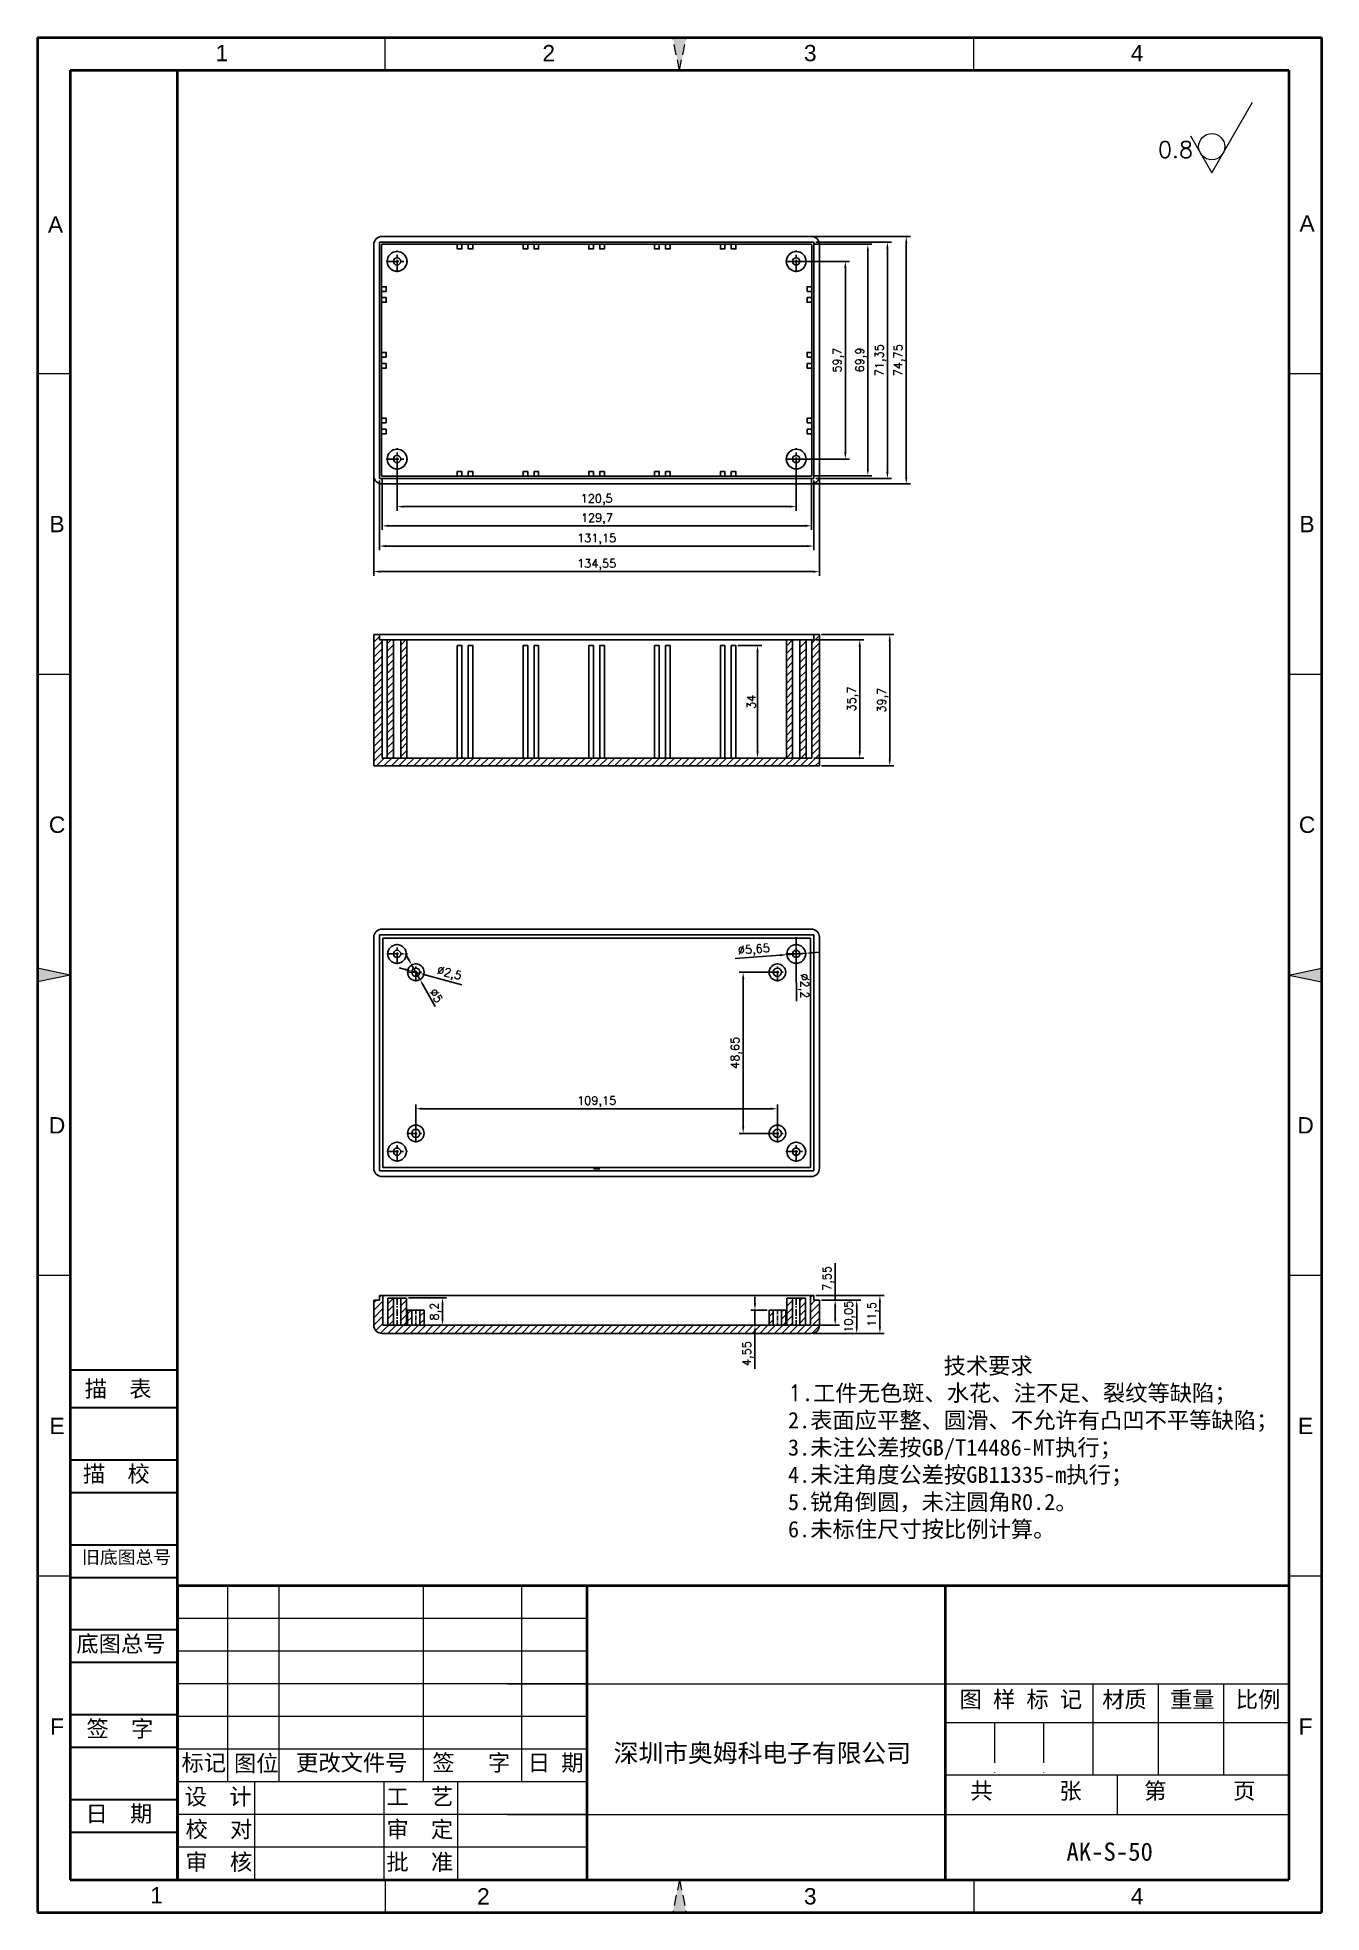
# Model space of a CAD drawing. Header units: millimetres. Extents: x 11496 to 11883, y -471 to 95.
import ezdxf
from ezdxf.enums import TextEntityAlignment as Align

# ---------------------------------------------------------------- set-up
doc = ezdxf.new("R2010")
doc.units = ezdxf.units.MM
for name, pattern in [('ACAD_ISO10W100', [18, 12, -3, 0, -3]), ('CENTER', [50.8, 31.75, -6.35, 6.35, -6.35]), ('HIDDEN2', [4.7625, 3.175, -1.5875])]:
    doc.linetypes.add(name, pattern=pattern)
for name, color, linetype, lineweight in [('dim', 82, 'Continuous', 9), ('图层1', 7, 'ACAD_ISO10W100', 15), ('图层2', 7, 'Continuous', 30), ('图层3', 7, 'Continuous', 15), ('图层4', 7, 'Continuous', 40), ('图层5', 7, 'HIDDEN2', 15), ('细实线', 3, 'Continuous', 18)]:
    doc.layers.add(name, color=color, linetype=linetype, lineweight=lineweight)
doc.layers.add('尺寸线', color=7, linetype='Continuous')
doc.styles.get("Standard").update_dxf_attribs({"font": 'txt', "bigfont": 'gbcbig.shx'})
doc.styles.add('样式 3', font='arial.ttf', dxfattribs={"height": 3.8})
doc.dimstyles.new('ISO-25', dxfattribs={"dimtxt": 2.5, "dimasz": 2.5, "dimexe": 1.25, "dimexo": 0.625, "dimtad": 1, "dimtxsty": 'Standard', "dimcen": 2.5, "dimadec": 0, "dimazin": 0, "dimtfac": 1, "dimtmove": 0, "dimatfit": 3, "dimfxl": 1, "dimarcsym": 0})

# ---------------------------------------------------------------- blocks, each defined once
blk = doc.blocks.new('*D582')
at = {"layer": 'Defpoints', "color": 0}
for p in [(11724.73, 27.36), (11724.73, -32.34), (11739.57, -32.34)]:
    blk.add_point(p, dxfattribs=at)
at = {"layer": 'dim', "color": 0, "lineweight": -2}
for p, q in [((11725.35, 27.36), (11740.82, 27.36)), ((11739.57, 25.36), (11739.57, -30.34)), ((11725.35, -32.34), (11740.82, -32.34))]:
    blk.add_line(p, q, dxfattribs=at)
at = {"layer": 'dim', "color": 0}
for points in [[(11739.23, 25.36), (11739.9, 25.36), (11739.57, 27.36)], [(11739.23, -30.34), (11739.9, -30.34), (11739.57, -32.34)]]:
    blk.add_solid(points, dxfattribs=at)
at = {"layer": 'dim', "color": 0, "insert": (11737.48, -2.49), "char_height": 2.5, "attachment_point": 5, "rotation": 90}
blk.add_mtext('59,7', dxfattribs=at)
blk = doc.blocks.new('*D583')
at = {"layer": 'Defpoints', "color": 0}
for p in [(11729.25, 32.53), (11746.36, 32.53), (11729.25, -37.37)]:
    blk.add_point(p, dxfattribs=at)
at = {"layer": 'dim', "color": 0, "lineweight": -2}
for p, q in [((11729.88, 32.53), (11747.61, 32.53)), ((11746.36, -35.37), (11746.36, 30.53)), ((11729.88, -37.37), (11747.61, -37.37))]:
    blk.add_line(p, q, dxfattribs=at)
at = {"layer": 'dim', "color": 0}
for points in [[(11746.03, 30.53), (11746.69, 30.53), (11746.36, 32.53)], [(11746.03, -35.37), (11746.69, -35.37), (11746.36, -37.37)]]:
    blk.add_solid(points, dxfattribs=at)
at = {"layer": 'dim', "color": 0, "insert": (11744.28, -2.42), "char_height": 2.5, "attachment_point": 5, "rotation": 90}
blk.add_mtext('69,9', dxfattribs=at)
blk = doc.blocks.new('*D584')
at = {"layer": 'Defpoints', "color": 0}
for p in [(11730.05, 33.18), (11730.05, -38.17), (11752.27, -38.17)]:
    blk.add_point(p, dxfattribs=at)
at = {"layer": 'dim', "color": 0, "lineweight": -2}
for p, q in [((11730.68, 33.18), (11753.52, 33.18)), ((11752.27, 31.18), (11752.27, -36.17)), ((11730.68, -38.17), (11753.52, -38.17))]:
    blk.add_line(p, q, dxfattribs=at)
at = {"layer": 'dim', "color": 0}
for points in [[(11751.93, 31.18), (11752.6, 31.18), (11752.27, 33.18)], [(11751.93, -36.17), (11752.6, -36.17), (11752.27, -38.17)]]:
    blk.add_solid(points, dxfattribs=at)
at = {"layer": 'dim', "color": 0, "insert": (11750.18, -2.49), "char_height": 2.5, "attachment_point": 5, "rotation": 90}
blk.add_mtext('71,35', dxfattribs=at)
blk = doc.blocks.new('*D585')
at = {"layer": 'Defpoints', "color": 0}
for p in [(11729.25, 34.88), (11757.97, 34.88), (11729.25, -39.87)]:
    blk.add_point(p, dxfattribs=at)
at = {"layer": 'dim', "color": 0, "lineweight": -2}
for p, q in [((11729.88, 34.88), (11759.22, 34.88)), ((11757.97, -37.87), (11757.97, 32.88)), ((11729.88, -39.87), (11759.22, -39.87))]:
    blk.add_line(p, q, dxfattribs=at)
at = {"layer": 'dim', "color": 0}
for points in [[(11757.63, 32.88), (11758.3, 32.88), (11757.97, 34.88)], [(11757.63, -37.87), (11758.3, -37.87), (11757.97, -39.87)]]:
    blk.add_solid(points, dxfattribs=at)
at = {"layer": 'dim', "color": 0, "insert": (11755.88, -2.49), "char_height": 2.5, "attachment_point": 5, "rotation": 90}
blk.add_mtext('74,75', dxfattribs=at)
blk = doc.blocks.new('*D586')
at = {"layer": 'Defpoints', "color": 0}
for p in [(11604.23, -32.34), (11724.73, -32.34), (11604.23, -46.7)]:
    blk.add_point(p, dxfattribs=at)
at = {"layer": 'dim', "color": 0, "lineweight": -2}
for p, q in [((11604.23, -32.97), (11604.23, -47.95)), ((11724.73, -32.97), (11724.73, -47.95)), ((11722.73, -46.7), (11606.23, -46.7))]:
    blk.add_line(p, q, dxfattribs=at)
at = {"layer": 'dim', "color": 0}
for points in [[(11606.23, -46.36), (11606.23, -47.03), (11604.23, -46.7)], [(11722.73, -46.36), (11722.73, -47.03), (11724.73, -46.7)]]:
    blk.add_solid(points, dxfattribs=at)
at = {"layer": 'dim', "color": 0, "insert": (11664.48, -44.61), "char_height": 2.5, "attachment_point": 5}
blk.add_mtext('120,5', dxfattribs=at)
blk = doc.blocks.new('*D587')
at = {"layer": 'Defpoints', "color": 0}
for p in [(11599.7, -37.37), (11729.4, -37.37), (11729.4, -52.5)]:
    blk.add_point(p, dxfattribs=at)
at = {"layer": 'dim', "color": 0, "lineweight": -2}
for p, q in [((11599.7, -37.99), (11599.7, -53.75)), ((11729.4, -37.99), (11729.4, -53.75)), ((11601.7, -52.5), (11727.4, -52.5))]:
    blk.add_line(p, q, dxfattribs=at)
at = {"layer": 'dim', "color": 0}
for points in [[(11601.7, -52.16), (11601.7, -52.83), (11599.7, -52.5)], [(11727.4, -52.16), (11727.4, -52.83), (11729.4, -52.5)]]:
    blk.add_solid(points, dxfattribs=at)
at = {"layer": 'dim', "color": 0, "insert": (11664.55, -50.41), "char_height": 2.5, "attachment_point": 5}
blk.add_mtext('129,7', dxfattribs=at)
blk = doc.blocks.new('*D588')
at = {"layer": 'Defpoints', "color": 0}
for p in [(11598.9, -38.17), (11730.05, -38.17), (11598.9, -58.62)]:
    blk.add_point(p, dxfattribs=at)
at = {"layer": 'dim', "color": 0, "lineweight": -2}
for p, q in [((11598.9, -38.79), (11598.9, -59.87)), ((11730.05, -38.79), (11730.05, -59.87)), ((11728.05, -58.62), (11600.9, -58.62))]:
    blk.add_line(p, q, dxfattribs=at)
at = {"layer": 'dim', "color": 0}
for points in [[(11600.9, -58.29), (11600.9, -58.96), (11598.9, -58.62)], [(11728.05, -58.29), (11728.05, -58.96), (11730.05, -58.62)]]:
    blk.add_solid(points, dxfattribs=at)
at = {"layer": 'dim', "color": 0, "insert": (11664.48, -56.54), "char_height": 2.5, "attachment_point": 5}
blk.add_mtext('131,15', dxfattribs=at)
blk = doc.blocks.new('*D589')
at = {"layer": 'Defpoints', "color": 0}
for p in [(11597.2, -37.37), (11731.75, -37.37), (11731.75, -66.33)]:
    blk.add_point(p, dxfattribs=at)
at = {"layer": 'dim', "color": 0, "lineweight": -2}
for p, q in [((11597.2, -37.99), (11597.2, -67.58)), ((11731.75, -37.99), (11731.75, -67.58)), ((11599.2, -66.33), (11729.75, -66.33))]:
    blk.add_line(p, q, dxfattribs=at)
at = {"layer": 'dim', "color": 0}
for points in [[(11599.2, -66), (11599.2, -66.67), (11597.2, -66.33)], [(11729.75, -66), (11729.75, -66.67), (11731.75, -66.33)]]:
    blk.add_solid(points, dxfattribs=at)
at = {"layer": 'dim', "color": 0, "insert": (11664.48, -64.25), "char_height": 2.5, "attachment_point": 5}
blk.add_mtext('134,55', dxfattribs=at)
blk = doc.blocks.new('*D590')
at = {"layer": 'Defpoints', "color": 0}
for p in [(11731.75, -85.3), (11752.97, -85.3), (11731.75, -125)]:
    blk.add_point(p, dxfattribs=at)
at = {"layer": 'dim', "color": 0, "lineweight": -2}
for p, q in [((11732.38, -85.3), (11754.22, -85.3)), ((11752.97, -123), (11752.97, -87.3)), ((11732.38, -125), (11754.22, -125))]:
    blk.add_line(p, q, dxfattribs=at)
at = {"layer": 'dim', "color": 0}
for points in [[(11752.63, -87.3), (11753.3, -87.3), (11752.97, -85.3)], [(11752.63, -123), (11753.3, -123), (11752.97, -125)]]:
    blk.add_solid(points, dxfattribs=at)
at = {"layer": 'dim', "color": 0, "insert": (11750.88, -105.15), "char_height": 2.5, "attachment_point": 5, "rotation": 90}
blk.add_mtext('39,7', dxfattribs=at)
blk = doc.blocks.new('*D591')
at = {"layer": 'Defpoints', "color": 0}
for p in [(11730.05, -86.95), (11743.92, -86.95), (11729.4, -122.65)]:
    blk.add_point(p, dxfattribs=at)
at = {"layer": 'dim', "color": 0, "lineweight": -2}
for p, q in [((11730.68, -86.95), (11745.17, -86.95)), ((11743.92, -120.65), (11743.92, -88.95)), ((11730.03, -122.65), (11745.17, -122.65))]:
    blk.add_line(p, q, dxfattribs=at)
at = {"layer": 'dim', "color": 0}
for points in [[(11743.58, -88.95), (11744.25, -88.95), (11743.92, -86.95)], [(11743.58, -120.65), (11744.25, -120.65), (11743.92, -122.65)]]:
    blk.add_solid(points, dxfattribs=at)
at = {"layer": 'dim', "color": 0, "insert": (11741.83, -104.8), "char_height": 2.5, "attachment_point": 5, "rotation": 90}
blk.add_mtext('35,7', dxfattribs=at)
blk = doc.blocks.new('*D592')
at = {"layer": 'Defpoints', "color": 0}
for p in [(11706.53, -88.65), (11706.53, -122.65), (11713.06, -122.65)]:
    blk.add_point(p, dxfattribs=at)
at = {"layer": 'dim', "color": 0, "lineweight": -2}
for p, q in [((11707.15, -88.65), (11714.31, -88.65)), ((11713.06, -90.65), (11713.06, -120.65)), ((11707.15, -122.65), (11714.31, -122.65))]:
    blk.add_line(p, q, dxfattribs=at)
at = {"layer": 'dim', "color": 0}
for points in [[(11712.73, -90.65), (11713.39, -90.65), (11713.06, -88.65)], [(11712.73, -120.65), (11713.39, -120.65), (11713.06, -122.65)]]:
    blk.add_solid(points, dxfattribs=at)
at = {"layer": 'dim', "color": 0, "insert": (11711.19, -105.65), "char_height": 2.5, "attachment_point": 5, "rotation": 90}
blk.add_mtext('34', dxfattribs=at)
blk = doc.blocks.new('*D593')
at = {"layer": 'Defpoints', "color": 0}
for p in [(11609.9, -228.54), (11609.9, -235.97), (11719.05, -235.97)]:
    blk.add_point(p, dxfattribs=at)
at = {"layer": 'dim', "color": 0, "lineweight": -2}
for p, q in [((11609.9, -235.35), (11609.9, -227.29)), ((11717.05, -228.54), (11611.9, -228.54)), ((11719.05, -235.35), (11719.05, -227.29))]:
    blk.add_line(p, q, dxfattribs=at)
at = {"layer": 'dim', "color": 0}
for points in [[(11611.9, -228.2), (11611.9, -228.87), (11609.9, -228.54)], [(11717.05, -228.2), (11717.05, -228.87), (11719.05, -228.54)]]:
    blk.add_solid(points, dxfattribs=at)
at = {"layer": 'dim', "color": 0, "insert": (11664.48, -226.45), "char_height": 2.5, "attachment_point": 5}
blk.add_mtext('109,15', dxfattribs=at)
blk = doc.blocks.new('*D594')
at = {"layer": 'Defpoints', "color": 0}
for p in [(11708.72, -187.32), (11719.05, -187.32), (11719.05, -235.97)]:
    blk.add_point(p, dxfattribs=at)
at = {"layer": 'dim', "color": 0, "lineweight": -2}
for p, q in [((11718.43, -187.32), (11707.47, -187.32)), ((11708.72, -233.97), (11708.72, -189.32)), ((11718.43, -235.97), (11707.47, -235.97))]:
    blk.add_line(p, q, dxfattribs=at)
at = {"layer": 'dim', "color": 0}
for points in [[(11708.39, -189.32), (11709.06, -189.32), (11708.72, -187.32)], [(11708.39, -233.97), (11709.06, -233.97), (11708.72, -235.97)]]:
    blk.add_solid(points, dxfattribs=at)
at = {"layer": 'dim', "color": 0, "insert": (11706.64, -211.65), "char_height": 2.5, "attachment_point": 5, "rotation": 90}
blk.add_mtext('48,65', dxfattribs=at)
blk = doc.blocks.new('*D595')
at = {"layer": 'Defpoints', "color": 0}
for p in [(11608.68, -185.14), (11611.13, -189.5)]:
    blk.add_point(p, dxfattribs=at)
at = {"layer": 'dim', "color": 0, "lineweight": -2}
for p, q in [((11607.7, -183.4), (11606.71, -181.66)), ((11608.68, -185.14), (11611.13, -189.5)), ((11615.75, -197.7), (11612.11, -191.24))]:
    blk.add_line(p, q, dxfattribs=at)
at = {"layer": 'dim', "color": 0}
for points in [[(11607.99, -183.24), (11607.41, -183.56), (11608.68, -185.14)], [(11612.4, -191.08), (11611.82, -191.41), (11611.13, -189.5)]]:
    blk.add_solid(points, dxfattribs=at)
at = {"layer": 'dim', "color": 0, "insert": (11616.06, -194.42), "char_height": 2.5, "attachment_point": 5, "rotation": 299.3984}
blk.add_mtext('∅5', dxfattribs=at)
blk = doc.blocks.new('*D596')
at = {"layer": 'Defpoints', "color": 0}
for p in [(11608.7, -187), (11611.11, -187.65)]:
    blk.add_point(p, dxfattribs=at)
at = {"layer": 'dim', "color": 0, "lineweight": -2}
for p, q in [((11606.77, -186.48), (11604.84, -185.96)), ((11608.7, -187), (11611.11, -187.65)), ((11623.83, -191.07), (11613.04, -188.17))]:
    blk.add_line(p, q, dxfattribs=at)
at = {"layer": 'dim', "color": 0}
for points in [[(11606.85, -186.15), (11606.68, -186.8), (11608.7, -187)], [(11613.13, -187.84), (11612.96, -188.49), (11611.11, -187.65)]]:
    blk.add_solid(points, dxfattribs=at)
at = {"layer": 'dim', "color": 0, "insert": (11619.94, -187.87), "char_height": 2.5, "attachment_point": 5, "rotation": 344.929}
blk.add_mtext('∅2,5', dxfattribs=at)
blk = doc.blocks.new('*D597')
at = {"layer": 'Defpoints', "color": 0}
for p in [(11721.91, -182.01), (11727.55, -181.58)]:
    blk.add_point(p, dxfattribs=at)
at = {"layer": 'dim', "color": 0, "lineweight": -2}
for p, q in [((11706.29, -183.21), (11719.92, -182.16)), ((11727.55, -181.58), (11721.91, -182.01)), ((11729.54, -181.43), (11731.53, -181.28))]:
    blk.add_line(p, q, dxfattribs=at)
at = {"layer": 'dim', "color": 0}
for points in [[(11729.51, -181.1), (11729.57, -181.76), (11727.55, -181.58)], [(11719.89, -181.83), (11719.94, -182.5), (11721.91, -182.01)]]:
    blk.add_solid(points, dxfattribs=at)
at = {"layer": 'dim', "color": 0, "insert": (11711.95, -180.68), "char_height": 2.5, "attachment_point": 5, "rotation": 4.3764}
blk.add_mtext('∅5,65', dxfattribs=at)
blk = doc.blocks.new('*D598')
at = {"layer": 'Defpoints', "color": 0}
for p in [(11724.72, -180.7), (11724.74, -182.9)]:
    blk.add_point(p, dxfattribs=at)
at = {"layer": 'dim', "color": 0, "lineweight": -2}
for p, q in [((11724.7, -178.7), (11724.68, -176.7)), ((11724.72, -180.7), (11724.74, -182.9)), ((11724.86, -196.06), (11724.76, -184.9))]:
    blk.add_line(p, q, dxfattribs=at)
at = {"layer": 'dim', "color": 0}
for points in [[(11725.04, -178.69), (11724.37, -178.7), (11724.72, -180.7)], [(11725.09, -184.89), (11724.42, -184.9), (11724.74, -182.9)]]:
    blk.add_solid(points, dxfattribs=at)
at = {"layer": 'dim', "color": 0, "insert": (11726.9, -191.46), "char_height": 2.5, "attachment_point": 5, "rotation": 270.5123}
blk.add_mtext('∅2,2', dxfattribs=at)
blk = doc.blocks.new('*D599')
at = {"layer": 'Defpoints', "color": 0}
for p in [(11731.75, -286.34), (11743, -286.34), (11729.25, -296.39)]:
    blk.add_point(p, dxfattribs=at)
at = {"layer": 'dim', "color": 0, "lineweight": -2}
for p, q in [((11732.38, -286.34), (11744.25, -286.34)), ((11743, -294.39), (11743, -288.34)), ((11729.88, -296.39), (11744.25, -296.39))]:
    blk.add_line(p, q, dxfattribs=at)
at = {"layer": 'dim', "color": 0}
for points in [[(11742.66, -288.34), (11743.33, -288.34), (11743, -286.34)], [(11742.66, -294.39), (11743.33, -294.39), (11743, -296.39)]]:
    blk.add_solid(points, dxfattribs=at)
at = {"layer": 'dim', "color": 0, "insert": (11740.91, -291.37), "char_height": 2.5, "attachment_point": 5, "rotation": 90}
blk.add_mtext('10,05', dxfattribs=at)
blk = doc.blocks.new('*D600')
at = {"layer": 'Defpoints', "color": 0}
for p in [(11732.38, -286.34), (11736.51, -286.34), (11729, -293.89)]:
    blk.add_point(p, dxfattribs=at)
at = {"layer": 'dim', "color": 0, "lineweight": -2}
for p, q in [((11736.51, -286.34), (11736.51, -275.18)), ((11733, -286.34), (11737.76, -286.34)), ((11736.51, -291.89), (11736.51, -288.34)), ((11729.63, -293.89), (11737.76, -293.89))]:
    blk.add_line(p, q, dxfattribs=at)
at = {"layer": 'dim', "color": 0}
for points in [[(11736.17, -288.34), (11736.84, -288.34), (11736.51, -286.34)], [(11736.17, -291.89), (11736.84, -291.89), (11736.51, -293.89)]]:
    blk.add_solid(points, dxfattribs=at)
at = {"layer": 'dim', "color": 0, "insert": (11734.42, -279.76), "char_height": 2.5, "attachment_point": 5, "rotation": 90}
blk.add_mtext('7,55', dxfattribs=at)
blk = doc.blocks.new('*D601')
at = {"layer": 'Defpoints', "color": 0}
for p in [(11712.28, -293.89), (11716.55, -289.34), (11716.55, -293.89)]:
    blk.add_point(p, dxfattribs=at)
at = {"layer": 'dim', "color": 0, "lineweight": -2}
for p, q in [((11712.28, -287.34), (11712.28, -285.34)), ((11715.93, -289.34), (11711.03, -289.34)), ((11715.93, -293.89), (11711.03, -293.89)), ((11712.28, -289.34), (11712.28, -293.89)), ((11712.28, -295.89), (11712.28, -307.06))]:
    blk.add_line(p, q, dxfattribs=at)
at = {"layer": 'dim', "color": 0}
for points in [[(11711.95, -287.34), (11712.61, -287.34), (11712.28, -289.34)], [(11711.95, -295.89), (11712.61, -295.89), (11712.28, -293.89)]]:
    blk.add_solid(points, dxfattribs=at)
at = {"layer": 'dim', "color": 0, "insert": (11710.2, -302.48), "char_height": 2.5, "attachment_point": 5, "rotation": 90}
blk.add_mtext('4,55', dxfattribs=at)
blk = doc.blocks.new('*D602')
at = {"layer": 'Defpoints', "color": 0}
for p in [(11607.05, -285.69), (11607.05, -293.89), (11617.96, -293.89)]:
    blk.add_point(p, dxfattribs=at)
at = {"layer": 'dim', "color": 0, "lineweight": -2}
for p, q in [((11607.68, -285.69), (11619.21, -285.69)), ((11617.96, -287.69), (11617.96, -291.89)), ((11607.68, -293.89), (11619.21, -293.89))]:
    blk.add_line(p, q, dxfattribs=at)
at = {"layer": 'dim', "color": 0}
for points in [[(11617.63, -287.69), (11618.3, -287.69), (11617.96, -285.69)], [(11617.63, -291.89), (11618.3, -291.89), (11617.96, -293.89)]]:
    blk.add_solid(points, dxfattribs=at)
at = {"layer": 'dim', "color": 0, "insert": (11615.88, -289.79), "char_height": 2.5, "attachment_point": 5, "rotation": 90}
blk.add_mtext('8,2', dxfattribs=at)
blk = doc.blocks.new('*D603')
at = {"layer": 'Defpoints', "color": 0}
for p in [(11730.05, -284.89), (11750, -284.89), (11729.25, -296.39)]:
    blk.add_point(p, dxfattribs=at)
at = {"layer": 'dim', "color": 0, "lineweight": -2}
for p, q in [((11730.68, -284.89), (11751.25, -284.89)), ((11750, -294.39), (11750, -286.89)), ((11729.88, -296.39), (11751.25, -296.39))]:
    blk.add_line(p, q, dxfattribs=at)
at = {"layer": 'dim', "color": 0}
for points in [[(11749.66, -286.89), (11750.33, -286.89), (11750, -284.89)], [(11749.66, -294.39), (11750.33, -294.39), (11750, -296.39)]]:
    blk.add_solid(points, dxfattribs=at)
at = {"layer": 'dim', "color": 0, "insert": (11747.91, -290.64), "char_height": 2.5, "attachment_point": 5, "rotation": 90}
blk.add_mtext('11,5', dxfattribs=at)

msp = doc.modelspace()

# ---------------------------------------------------------------- hatches: boundary and pattern name
h = msp.add_hatch()
h.set_pattern_fill('ANSI31', color=8, scale=0.5, style=0)
h.set_pattern_definition([(45, (-119.144, 146.456), (-1.12253202, 1.12253202), [])])
h.paths.add_polyline_path([(11731.754, -85.304), (11730.054, -85.304), (11730.054, -86.954), (11729.404, -86.954), (11729.404, -122.654), (11599.704, -122.654), (11599.704, -86.954), (11598.904, -86.954), (11598.904, -85.304), (11597.204, -85.304), (11597.204, -125.004), (11731.754, -125.004)])
h.paths.add_polyline_path([(11727.704, -86.954), (11725.829, -86.954), (11725.829, -122.654), (11727.704, -122.654)], flags=16)
h.paths.add_polyline_path([(11723.629, -86.954), (11721.754, -86.954), (11721.754, -122.654), (11723.629, -122.654)], flags=16)
h.paths.add_polyline_path([(11607.204, -86.954), (11605.329, -86.954), (11605.329, -122.654), (11607.204, -122.654)], flags=16)
h.paths.add_polyline_path([(11603.129, -86.954), (11601.254, -86.954), (11601.254, -122.654), (11603.129, -122.654)], flags=16)
h = msp.add_hatch()
h.set_pattern_fill('ANSI31', color=8, scale=0.5, style=0)
h.set_pattern_definition([(45, (-239.0866, 112.1393), (-1.12253202, 1.12253202), [])])
h.paths.add_polyline_path([(11731.754, -286.344), (11730.054, -286.344), (11730.054, -284.894), (11729.004, -284.894), (11729.004, -293.894), (11599.954, -293.894), (11599.954, -284.894), (11598.904, -284.894), (11598.904, -286.344), (11597.204, -286.344), (11597.204, -293.894, 0.4142136), (11599.704, -296.394), (11729.254, -296.394, 0.4142136), (11731.754, -293.894)])
h.paths.add_polyline_path([(11727.554, -285.694), (11725.829, -285.694), (11725.829, -293.894), (11727.554, -293.894)], flags=17)
h.paths.add_polyline_path([(11723.629, -285.694), (11721.904, -285.694), (11721.904, -293.894), (11723.629, -293.894)], flags=17)
h.paths.add_polyline_path([(11721.554, -289.344), (11720.304, -289.344), (11720.304, -293.894), (11721.554, -293.894)], flags=17)
h.paths.add_polyline_path([(11717.804, -289.344), (11716.554, -289.344), (11716.554, -293.894), (11717.804, -293.894)], flags=17)
h.paths.add_polyline_path([(11612.404, -289.344), (11611.154, -289.344), (11611.154, -293.894), (11612.404, -293.894)], flags=17)
h.paths.add_polyline_path([(11608.654, -289.344), (11607.404, -289.344), (11607.404, -293.894), (11608.654, -293.894)], flags=17)
h.paths.add_polyline_path([(11607.054, -285.694), (11605.329, -285.694), (11605.329, -293.894), (11607.054, -293.894)], flags=17)
h.paths.add_polyline_path([(11603.129, -285.694), (11601.404, -285.694), (11601.404, -293.894), (11603.129, -293.894)], flags=17)
at = {"layer": '图层1'}
for points in [[(11505.56, -188.15), (11495.692, -186.119), (11495.692, -190.181)], [(11873.442, -188.15), (11883.31, -186.119), (11883.31, -190.181)]]:
    msp.add_hatch(color=0, dxfattribs=at).paths.add_polyline_path(points)
at = {"layer": '图层5'}
for points in [[(11689.501, 85.097), (11687.47, 94.965), (11691.532, 94.965)], [(11689.501, -461.397), (11687.47, -471.265), (11691.532, -471.265)]]:
    msp.add_hatch(color=0, dxfattribs=at).paths.add_polyline_path(points)

# ---------------------------------------------------------------- linework, layer by layer
for p, q in [((11729.254, 34.882), (11599.704, 34.882)), ((11597.204, 32.382), (11597.204, -37.368)), ((11598.904, 33.182), (11598.904, -38.168)), ((11730.054, 33.182), (11598.904, 33.182)), ((11599.554, 32.382), (11599.554, -37.368)), ((11729.254, 32.532), (11599.704, 32.532)), ((11729.404, -37.368), (11729.404, 32.382)), ((11730.054, -38.168), (11730.054, 33.182)), ((11731.754, -37.368), (11731.754, 32.382)), ((11729.404, -3.443), (11729.404, -1.543)), ((11598.904, -38.168), (11730.054, -38.168)), ((11599.704, -37.518), (11729.254, -37.518)), ((11665.429, -37.518), (11663.529, -37.518)), ((11599.704, -39.868), (11729.254, -39.868)), ((11731.754, -85.304), (11597.204, -85.304)), ((11597.204, -85.304), (11597.204, -125.004)), ((11598.904, -85.304), (11598.904, -86.954)), ((11730.054, -86.954), (11598.904, -86.954)), ((11599.704, -122.654), (11599.704, -86.954)), ((11601.254, -86.954), (11601.254, -122.654)), ((11603.129, -86.954), (11603.129, -122.654)), ((11605.329, -86.954), (11605.329, -122.654)), ((11607.204, -86.954), (11607.204, -122.654)), ((11721.754, -86.954), (11721.754, -122.654)), ((11723.629, -86.954), (11723.629, -122.654)), ((11725.829, -86.954), (11725.829, -122.654)), ((11727.704, -86.954), (11727.704, -122.654)), ((11729.404, -86.954), (11729.404, -122.654)), ((11730.054, -85.304), (11730.054, -86.954)), ((11731.754, -125.004), (11731.754, -85.304)), ((11729.404, -122.654), (11599.704, -122.654)), ((11597.204, -125.004), (11731.754, -125.004)), ((11729.254, -174.271), (11599.704, -174.271)), ((11597.204, -176.771), (11597.204, -246.521)), ((11598.904, -175.971), (11598.904, -247.321)), ((11730.054, -175.971), (11598.904, -175.971)), ((11599.954, -177.021), (11599.954, -246.271)), ((11729.004, -177.021), (11599.954, -177.021)), ((11729.004, -246.271), (11729.004, -177.021)), ((11730.054, -247.321), (11730.054, -175.971)), ((11731.754, -246.521), (11731.754, -176.771)), ((11598.904, -247.321), (11730.054, -247.321)), ((11599.704, -249.021), (11729.254, -249.021)), ((11599.954, -246.271), (11729.004, -246.271)), ((11665.429, -246.671), (11663.529, -246.671)), ((11597.204, -286.344), (11597.204, -293.894)), ((11598.904, -286.344), (11597.204, -286.344)), ((11730.054, -284.894), (11598.904, -284.894)), ((11598.904, -284.894), (11598.904, -286.344)), ((11599.954, -293.894), (11599.954, -284.894)), ((11601.404, -285.694), (11601.404, -293.894)), ((11607.054, -285.694), (11601.404, -285.694)), ((11603.129, -285.694), (11603.129, -293.894)), ((11605.329, -285.694), (11605.329, -293.894)), ((11607.054, -285.694), (11607.054, -293.894)), ((11721.904, -285.694), (11721.904, -293.894)), ((11727.554, -285.694), (11721.904, -285.694)), ((11723.629, -285.694), (11723.629, -293.894)), ((11725.829, -285.694), (11725.829, -293.894)), ((11727.554, -285.694), (11727.554, -293.894)), ((11729.004, -284.894), (11729.004, -293.894)), ((11730.054, -284.894), (11730.054, -286.344)), ((11730.054, -286.344), (11731.754, -286.344)), ((11731.754, -293.894), (11731.754, -286.344)), ((11729.004, -293.894), (11599.954, -293.894)), ((11607.404, -289.344), (11607.404, -293.894)), ((11612.404, -289.344), (11607.404, -289.344)), ((11608.654, -289.344), (11608.654, -293.894)), ((11611.154, -289.344), (11611.154, -293.894)), ((11612.404, -289.344), (11612.404, -293.894)), ((11716.554, -289.344), (11716.554, -293.894)), ((11721.554, -289.344), (11716.554, -289.344)), ((11717.804, -289.344), (11717.804, -293.894)), ((11720.304, -289.344), (11720.304, -293.894)), ((11721.554, -289.344), (11721.554, -293.894)), ((11599.704, -296.394), (11729.254, -296.394))]:
    msp.add_line(p, q)
at = {"color": 1, "linetype": 'CENTER', "ltscale": 0.119}
for p, q in [((11604.229, 24.084), (11604.229, 30.629)), ((11724.729, 24.084), (11724.729, 30.629)), ((11600.957, 27.357), (11607.502, 27.357)), ((11721.457, 27.357), (11728.002, 27.357)), ((11600.957, -32.343), (11607.502, -32.343)), ((11604.229, -35.616), (11604.229, -29.071)), ((11721.457, -32.343), (11728.002, -32.343)), ((11724.729, -35.616), (11724.729, -29.071))]:
    msp.add_line(p, q, dxfattribs=at)
at = {"color": 1, "linetype": 'CENTER', "ltscale": 0.113}
for p, q in [((11604.229, -184.904), (11604.229, -178.689)), ((11724.729, -184.904), (11724.729, -178.689)), ((11601.122, -181.796), (11607.337, -181.796)), ((11721.622, -181.796), (11727.837, -181.796)), ((11601.122, -241.496), (11607.337, -241.496)), ((11604.229, -244.604), (11604.229, -238.389)), ((11721.622, -241.496), (11727.837, -241.496)), ((11724.729, -244.604), (11724.729, -238.389))]:
    msp.add_line(p, q, dxfattribs=at)
at = {"color": 1, "linetype": 'CENTER', "ltscale": 0.1}
for p, q in [((11609.904, -190.071), (11609.904, -184.571)), ((11719.054, -190.071), (11719.054, -184.571)), ((11607.154, -187.321), (11612.654, -187.321)), ((11716.304, -187.321), (11721.804, -187.321)), ((11607.154, -235.971), (11612.654, -235.971)), ((11609.904, -238.721), (11609.904, -233.221)), ((11716.304, -235.971), (11721.804, -235.971)), ((11719.054, -238.721), (11719.054, -233.221))]:
    msp.add_line(p, q, dxfattribs=at)
at = {"color": 1, "linetype": 'CENTER', "ltscale": 0.0656}
for p, q in [((11604.229, -285.694), (11604.229, -293.894)), ((11724.729, -285.694), (11724.729, -293.894))]:
    msp.add_line(p, q, dxfattribs=at)
at = {"color": 1, "linetype": 'CENTER', "ltscale": 0.0364}
for p, q in [((11609.904, -289.344), (11609.904, -293.894)), ((11719.054, -289.344), (11719.054, -293.894))]:
    msp.add_line(p, q, dxfattribs=at)
for points in [[(11623.829, 32.532), (11622.429, 32.532), (11622.429, 31.132), (11623.829, 31.132)], [(11625.729, 32.532), (11627.129, 32.532), (11627.129, 31.132), (11625.729, 31.132)], [(11643.679, 32.532), (11642.279, 32.532), (11642.279, 31.132), (11643.679, 31.132)], [(11645.579, 32.532), (11646.979, 32.532), (11646.979, 31.132), (11645.579, 31.132)], [(11663.529, 32.532), (11662.129, 32.532), (11662.129, 31.132), (11663.529, 31.132)], [(11665.429, 32.532), (11666.829, 32.532), (11666.829, 31.132), (11665.429, 31.132)], [(11683.379, 32.532), (11681.979, 32.532), (11681.979, 31.132), (11683.379, 31.132)], [(11685.279, 32.532), (11686.679, 32.532), (11686.679, 31.132), (11685.279, 31.132)], [(11703.229, 32.532), (11701.829, 32.532), (11701.829, 31.132), (11703.229, 31.132)], [(11705.129, 32.532), (11706.529, 32.532), (11706.529, 31.132), (11705.129, 31.132)], [(11600.954, 18.307), (11600.954, 19.707), (11599.554, 19.707), (11599.554, 18.307)], [(11728.004, 18.307), (11728.004, 19.707), (11729.404, 19.707), (11729.404, 18.307)], [(11600.954, 16.407), (11600.954, 15.007), (11599.554, 15.007), (11599.554, 16.407)], [(11728.004, 16.407), (11728.004, 15.007), (11729.404, 15.007), (11729.404, 16.407)], [(11600.954, -1.543), (11600.954, -0.143), (11599.554, -0.143), (11599.554, -1.543)], [(11600.954, -3.443), (11600.954, -4.843), (11599.554, -4.843), (11599.554, -3.443)], [(11728.004, -1.543), (11728.004, -0.143), (11729.404, -0.143), (11729.404, -1.543)], [(11728.004, -3.443), (11728.004, -4.843), (11729.404, -4.843), (11729.404, -3.443)], [(11600.954, -21.393), (11600.954, -19.993), (11599.554, -19.993), (11599.554, -21.393)], [(11728.004, -21.393), (11728.004, -19.993), (11729.404, -19.993), (11729.404, -21.393)], [(11600.954, -23.293), (11600.954, -24.693), (11599.554, -24.693), (11599.554, -23.293)], [(11728.004, -23.293), (11728.004, -24.693), (11729.404, -24.693), (11729.404, -23.293)], [(11623.829, -37.518), (11622.429, -37.518), (11622.429, -36.118), (11623.829, -36.118)], [(11625.729, -37.518), (11627.129, -37.518), (11627.129, -36.118), (11625.729, -36.118)], [(11643.679, -37.518), (11642.279, -37.518), (11642.279, -36.118), (11643.679, -36.118)], [(11645.579, -37.518), (11646.979, -37.518), (11646.979, -36.118), (11645.579, -36.118)], [(11663.529, -37.518), (11662.129, -37.518), (11662.129, -36.118), (11663.529, -36.118)], [(11665.429, -37.518), (11666.829, -37.518), (11666.829, -36.118), (11665.429, -36.118)], [(11683.379, -37.518), (11681.979, -37.518), (11681.979, -36.118), (11683.379, -36.118)], [(11685.279, -37.518), (11686.679, -37.518), (11686.679, -36.118), (11685.279, -36.118)], [(11703.229, -37.518), (11701.829, -37.518), (11701.829, -36.118), (11703.229, -36.118)], [(11705.129, -37.518), (11706.529, -37.518), (11706.529, -36.118), (11705.129, -36.118)], [(11623.829, -122.654), (11622.429, -122.654), (11622.429, -88.654), (11623.829, -88.654)], [(11625.729, -122.654), (11627.129, -122.654), (11627.129, -88.654), (11625.729, -88.654)], [(11643.679, -122.654), (11642.279, -122.654), (11642.279, -88.654), (11643.679, -88.654)], [(11645.579, -122.654), (11646.979, -122.654), (11646.979, -88.654), (11645.579, -88.654)], [(11663.529, -122.654), (11662.129, -122.654), (11662.129, -88.654), (11663.529, -88.654)], [(11665.429, -122.654), (11666.829, -122.654), (11666.829, -88.654), (11665.429, -88.654)], [(11683.379, -122.654), (11681.979, -122.654), (11681.979, -88.654), (11683.379, -88.654)], [(11685.279, -122.654), (11686.679, -122.654), (11686.679, -88.654), (11685.279, -88.654)], [(11703.229, -122.654), (11701.829, -122.654), (11701.829, -88.654), (11703.229, -88.654)], [(11705.129, -122.654), (11706.529, -122.654), (11706.529, -88.654), (11705.129, -88.654)]]:
    msp.add_lwpolyline(points, close=True)
for centre, radius in [((11604.229, 27.357), 2.975), ((11604.229, 27.357), 1.1), ((11724.729, 27.357), 2.975), ((11724.729, 27.357), 1.1), ((11604.229, -32.343), 2.975), ((11604.229, -32.343), 1.1), ((11724.729, -32.343), 2.975), ((11724.729, -32.343), 1.1), ((11604.229, -181.796), 2.825), ((11604.229, -181.796), 1.1), ((11724.729, -181.796), 2.825), ((11724.729, -181.796), 1.1), ((11609.904, -187.321), 2.5), ((11609.904, -187.321), 1.25), ((11719.054, -187.321), 2.5), ((11719.054, -187.321), 1.25), ((11609.904, -235.971), 2.5), ((11609.904, -235.971), 1.25), ((11719.054, -235.971), 2.5), ((11719.054, -235.971), 1.25), ((11604.229, -241.496), 2.825), ((11604.229, -241.496), 1.1), ((11724.729, -241.496), 2.825), ((11724.729, -241.496), 1.1)]:
    msp.add_circle(centre, radius)
for centre, radius, start, end in [((11599.704, 32.382), 2.5, 90, 180), ((11729.254, 32.382), 2.5, 0, 90), ((11599.704, 32.382), 0.15, 90, 180), ((11729.254, 32.382), 0.15, 0, 90), ((11599.704, -37.368), 2.5, 180, 270), ((11599.704, -37.368), 0.15, 180, 270), ((11729.254, -37.368), 2.5, 270, 0), ((11729.254, -37.368), 0.15, 270, 0), ((11599.704, -176.771), 2.5, 90, 180), ((11729.254, -176.771), 2.5, 0, 90), ((11599.704, -246.521), 2.5, 180, 270), ((11729.254, -246.521), 2.5, 270, 0), ((11599.704, -293.894), 2.5, 180, 270), ((11729.254, -293.894), 2.5, 270, 0)]:
    msp.add_arc(centre, radius, start, end)
at = {"layer": '图层1', "color": 0}
for p, q in [((11600.688, 85.097), (11600.688, 94.965)), ((11778.314, 85.097), (11778.314, 94.965)), ((11505.56, -6.577), (11495.692, -6.577)), ((11883.31, -6.577), (11873.442, -6.577)), ((11505.56, -97.364), (11495.692, -97.364)), ((11883.31, -97.364), (11873.442, -97.364)), ((11505.56, -188.15), (11495.692, -186.119)), ((11873.442, -188.15), (11883.31, -186.119)), ((11505.56, -188.15), (11495.692, -190.181)), ((11873.442, -188.15), (11883.31, -190.181)), ((11505.56, -278.936), (11495.692, -278.936)), ((11883.31, -278.936), (11873.442, -278.936)), ((11505.56, -369.723), (11495.692, -369.723)), ((11883.31, -369.723), (11873.442, -369.723)), ((11784.629, -414.03), (11784.629, -429.819)), ((11799.431, -414.03), (11799.431, -429.819)), ((11568.608, -431.793), (11568.608, -421.925)), ((11568.608, -431.793), (11568.608, -421.925))]:
    msp.add_line(p, q, dxfattribs=at)
at = {"layer": '图层2', "color": 0}
for p, q in [((11537.95, -307.455), (11505.56, -307.455)), ((11537.95, -318.844), (11505.56, -318.844)), ((11537.95, -318.844), (11520.744, -318.844)), ((11537.95, -334.633), (11505.56, -334.633)), ((11537.95, -344.501), (11505.56, -344.501)), ((11537.95, -344.501), (11520.744, -344.501)), ((11537.95, -344.501), (11520.744, -344.501)), ((11537.95, -360.29), (11505.56, -360.29)), ((11537.95, -370.158), (11505.56, -370.158)), ((11537.95, -370.158), (11520.744, -370.158)), ((11537.95, -385.947), (11505.56, -385.947)), ((11537.95, -395.815), (11505.56, -395.815)), ((11537.95, -395.815), (11520.744, -395.815)), ((11537.95, -411.604), (11505.56, -411.604)), ((11537.95, -421.472), (11505.56, -421.472)), ((11537.95, -421.472), (11520.744, -421.472)), ((11537.95, -437.261), (11505.56, -437.261)), ((11537.95, -447.129), (11505.56, -447.129))]:
    msp.add_line(p, q, dxfattribs=at)
at = {"layer": '图层3', "color": 0}
for p, q in [((11553.127, -431.793), (11553.127, -372.584)), ((11568.608, -421.925), (11568.608, -372.584)), ((11612.249, -431.675), (11612.249, -372.584)), ((11641.853, -431.648), (11641.853, -372.584)), ((11661.589, -382.452), (11537.95, -382.452)), ((11661.589, -392.32), (11537.95, -392.32)), ((11661.589, -392.32), (11537.95, -392.32)), ((11661.589, -402.189), (11537.95, -402.189)), ((11637.623, -402.189), (11873.442, -402.189)), ((11814.233, -402.189), (11814.233, -429.819)), ((11833.969, -402.189), (11833.969, -429.819)), ((11853.706, -402.189), (11853.706, -429.819)), ((11661.589, -412.057), (11537.95, -412.057)), ((11873.442, -414.03), (11769.827, -414.03)), ((11814.233, -414.03), (11814.233, -429.819)), ((11661.589, -421.925), (11537.95, -421.925)), ((11873.442, -429.819), (11769.827, -429.819)), ((11821.634, -429.819), (11821.634, -441.661)), ((11661.589, -431.793), (11537.95, -431.793)), ((11561.259, -461.397), (11561.259, -431.793)), ((11600.363, -461.397), (11600.363, -431.675)), ((11622.618, -461.28), (11622.618, -431.675)), ((11537.95, -447.129), (11537.67, -447.129)), ((11661.589, -441.661), (11537.95, -441.661)), ((11661.589, -441.661), (11538.486, -441.661)), ((11637.623, -441.661), (11873.442, -441.661)), ((11661.589, -451.529), (11537.95, -451.529)), ((11600.688, -461.397), (11600.688, -471.265)), ((11778.314, -461.397), (11778.314, -471.265)), ((11778.314, -461.397), (11778.314, -471.265))]:
    msp.add_line(p, q, dxfattribs=at)
at = {"layer": '图层4', "color": 0}
for p, q in [((11537.95, -461.397), (11537.95, 85.097)), ((11537.95, -372.584), (11537.95, -461.397)), ((11873.442, -372.584), (11537.95, -372.584)), ((11724.961, -372.584), (11547.336, -372.584)), ((11661.589, -461.397), (11661.589, -372.584)), ((11769.827, -461.397), (11769.827, -372.584)), ((11537.95, -414.03), (11537.95, -461.397))]:
    msp.add_line(p, q, dxfattribs=at)
at = {"layer": '图层5', "color": 0}
for p, q in [((11689.501, 85.097), (11687.47, 94.965)), ((11689.501, 85.097), (11691.532, 94.965)), ((11661.589, -431.793), (11537.95, -431.793)), ((11689.501, -461.397), (11687.47, -471.265)), ((11689.501, -461.397), (11691.532, -471.265))]:
    msp.add_line(p, q, dxfattribs=at)
at = {"layer": '尺寸线', "color": 0, "lineweight": 40}
for p, q in [((11495.692, 94.965), (11883.31, 94.965)), ((11495.692, 94.965), (11495.692, -471.265)), ((11883.31, 94.965), (11883.31, -471.265)), ((11505.56, 85.097), (11873.442, 85.097)), ((11505.56, 85.097), (11505.56, -461.397)), ((11873.442, 85.097), (11873.442, -461.397)), ((11505.56, -461.397), (11873.442, -461.397)), ((11495.692, -471.265), (11883.31, -471.265))]:
    msp.add_line(p, q, dxfattribs=at)
at = {"layer": '细实线', "color": 0}
for p, q in [((11850.172, 54.109), (11862.507, 75.473)), ((11843.748, 65.236), (11850.172, 54.109))]:
    msp.add_line(p, q, dxfattribs=at)
msp.add_circle((11850.172, 62.003), 3.947, dxfattribs=at)

# ---------------------------------------------------------------- texts
at = {"layer": '图层1', "color": 0, "style": '样式 3'}
for s, p in [('B', (11501.596, -51.97)), ('B', (11878.962, -51.97)), ('C', (11501.596, -142.757)), ('C', (11878.962, -142.757)), ('D', (11501.596, -233.543)), ('D', (11878.499, -233.543)), ('E', (11501.596, -324.329)), ('E', (11878.499, -324.329)), ('F', (11501.596, -415.116)), ('F', (11878.499, -415.116))]:
    msp.add_text(s, height=4.934, dxfattribs=at).set_placement(p, align=Align.MIDDLE)
at = {"layer": '图层1', "color": 0, "attachment_point": 1}
for s, insert, char_height, width in [('{\\fSimSun|b0|i0|c134|p2;图 样 标 记}', (11774.065, -404.428), 4.93404, 61.21427), ('{\\fSimSun|b0|i0|c134|p2;材质 }', (11817.099, -404.448), 4.93404, 41.15049), ('{\\fSimSun|b0|i0|c134|p2;标记}', (11539.161, -423.562), 4.93404, 13.81531), ('{\\fSimSun|b0|i0|c134|p2;图位}', (11555.006, -423.761), 4.93404, 13.81531), ('{\\fSimSun|b0|i0|c134|p2;更改文件号}', (11573.739, -423.562), 4.93404, 41.15049), ('{\\fSimSun|b0|i0|c134|p2;深圳市奥姆科电子有限公司}', (11669.64, -420.369), 5.48227, 103.58914), ('{\\fSimSun|b0|i0|c134|p2;审  核}', (11540.322, -453.539), 4.93404, 40.01171), ('{\\fSimSun|b0|i0|c134|p2;批  准}', (11601.024, -453.539), 4.93404, 41.15049), ('{\\fSimSun|b0|i0|c134|p2;AK-S-50}', (11806.314, -450.142), 5.48227, 68.01585)]:
    msp.add_mtext(s, dxfattribs=dict(at, insert=insert, char_height=char_height, width=width))
at = {"layer": '图层2', "color": 0, "attachment_point": 1}
for s, insert, char_height, width in [('{\\fSimSun|b0|i0|c134|p2;描\\fSimSun|b0|i0|c0|p2;  \\fSimSun|b0|i0|c134|p2;表}', (11509.97, -310.67), 4.93398, 55.28863), ('{\\fSimSun|b0|i0|c134|p2;描\\fSimSun|b0|i0|c0|p2;  \\fSimSun|b0|i0|c134|p2;校}', (11509.408, -336.327), 4.93398, 55.28863), ('{\\fSimSun|b0|i0|c134|p2;旧底图总号}', (11509.13, -361.984), 3.94723, 55.28863), ('{\\fSimSun|b0|i0|c134|p2;底图总号}', (11507.419, -387.64), 4.93398, 55.28863), ('{\\fSimSun|b0|i0|c134|p2;重量 }', (11837.586, -404.448), 4.93404, 41.15049), ('{\\fSimSun|b0|i0|c134|p2;比例 }', (11857.436, -404.448), 4.93404, 41.15049), ('{\\fSimSun|b0|i0|c134|p2;签\\fSimSun|b0|i0|c0|p2;  \\fSimSun|b0|i0|c134|p2;字}', (11510.475, -413.297), 4.93398, 55.28863), ('{\\fSimSun|b0|i0|c134|p2;签   字}', (11614.883, -423.562), 4.93404, 41.15049), ('{\\fSimSun|b0|i0|c134|p2;日 期}', (11643.706, -423.562), 4.93404, 41.15049), ('{\\fSimSun|b0|i0|c134|p2;设  计}', (11540.131, -433.803), 4.93404, 38.2467), ('{\\fSimSun|b0|i0|c134|p2;工  艺}', (11601.024, -433.803), 4.93404, 41.15049), ('{\\fSimSun|b0|i0|c134|p2;共      张}', (11777.317, -432.059), 4.93404, 54.59059), ('{\\fSimSun|b0|i0|c134|p2;第      页}', (11829.781, -432.059), 4.93404, 50.67081), ('{\\fSimSun|b0|i0|c134|p2;日\\fSimSun|b0|i0|c0|p2;  \\fSimSun|b0|i0|c134|p2;期}', (11510.194, -438.954), 4.93398, 55.28863), ('{\\fSimSun|b0|i0|c134|p2;校  对}', (11540.368, -443.671), 4.93404, 35.77534), ('{\\fSimSun|b0|i0|c134|p2;审  定}', (11601.024, -443.671), 4.93404, 41.15049)]:
    msp.add_mtext(s, dxfattribs=dict(at, insert=insert, char_height=char_height, width=width))
at = {"layer": '图层3', "color": 0, "insert": (11722.244, -303.677), "char_height": 4.93404, "width": 233.69754, "attachment_point": 1}
msp.add_mtext('{\\fSimSun|b0|i0|c134|p54;              技术要求\\P}1{\\fSimSun|b0|i0|c134|p54;.工件无色斑、水花、注不足、裂纹等缺陷；\\P2.表面应平整、圆滑、不允许有凸凹不平等缺陷；\\P3.未注公差按GB/T14486-MT执行；\\P4.未注角度公差按GB11335-m执行；\\P5.锐角倒圆，未注圆角R0.2。}\\P{\\fSimSun|b0|i0|c134|p2;6.未标住尺寸按比例计算。}', dxfattribs=at)
at = {"layer": '图层5', "color": 0, "style": '样式 3'}
for s, p in [('1', (11551.348, 90.27)), ('2', (11650.028, 90.27)), ('3', (11728.973, 90.27)), ('4', (11827.654, 90.27)), ('A', (11501.117, 38.456)), ('A', (11878.962, 38.816)), ('1', (11531.612, -466.073)), ('2', (11630.292, -466.367)), ('3', (11728.973, -466.367)), ('4', (11827.654, -466.367))]:
    msp.add_text(s, height=4.934, dxfattribs=at).set_placement(p, align=Align.MIDDLE)
at = {"layer": '细实线', "color": 0, "insert": (11833.947, 63.582), "char_height": 4.934, "width": 18.42099, "attachment_point": 1}
msp.add_mtext('0.8', dxfattribs=at)

# ---------------------------------------------------------------- dimensions: what is measured, and where the dimension line sits
at = {"layer": 'dim'}
for base, p1, p2, picture, middle in [((11757.968, 34.882), (11729.254, -39.868), (11729.254, 34.882), '*D585', (11755.884, -2.493)), ((11746.361, 32.532), (11729.254, -37.368), (11729.254, 32.532), '*D583', (11744.277, -2.418)), ((11752.265, -38.168), (11730.054, 33.182), (11730.054, -38.168), '*D584', (11750.182, -2.493)), ((11739.567, -32.343), (11724.729, 27.357), (11724.729, -32.343), '*D582', (11737.483, -2.493)), ((11713.061, -122.654), (11706.529, -88.654), (11706.529, -122.654), '*D592', (11711.186, -105.654)), ((11743.918, -86.954), (11729.404, -122.654), (11730.054, -86.954), '*D591', (11741.835, -104.804)), ((11752.967, -85.304), (11731.754, -125.004), (11731.754, -85.304), '*D590', (11750.883, -105.154)), ((11708.722, -187.321), (11719.054, -235.971), (11719.054, -187.321), '*D594', (11706.639, -211.646)), ((11736.505, -286.344), (11729.004, -293.894), (11732.379, -286.344), '*D600', (11734.422, -279.761)), ((11617.962, -293.894), (11607.054, -285.694), (11607.054, -293.894), '*D602', (11615.879, -289.794)), ((11712.281, -293.894), (11716.554, -289.344), (11716.554, -293.894), '*D601', (11710.198, -302.478)), ((11749.996, -284.894), (11729.254, -296.394), (11730.054, -284.894), '*D603', (11747.913, -290.644)), ((11742.996, -286.344), (11729.254, -296.394), (11731.754, -286.344), '*D599', (11740.913, -291.369))]:
    dim = msp.add_linear_dim(base=base, p1=p1, p2=p2, angle=90, dimstyle='ISO-25', override={"dimasz": 2}, dxfattribs=at)
    dim.commit()
    dim.dimension.update_dxf_attribs({"geometry": picture, "text_midpoint": middle})
for base, p1, p2, picture, middle in [((11604.229, -46.696), (11724.729, -32.343), (11604.229, -32.343), '*D586', (11664.479, -44.613)), ((11731.754, -66.333), (11597.204, -37.368), (11731.754, -37.368), '*D589', (11664.479, -64.249)), ((11598.904, -58.622), (11730.054, -38.168), (11598.904, -38.168), '*D588', (11664.479, -56.539)), ((11729.404, -52.496), (11599.704, -37.368), (11729.404, -37.368), '*D587', (11664.554, -50.412)), ((11609.904, -228.535), (11719.054, -235.971), (11609.904, -235.971), '*D593', (11664.479, -226.452))]:
    dim = msp.add_linear_dim(base=base, p1=p1, p2=p2, dimstyle='ISO-25', override={"dimasz": 2}, dxfattribs=at)
    dim.commit()
    dim.dimension.update_dxf_attribs({"geometry": picture, "text_midpoint": middle})
for p1, p2, picture, middle in [((11727.546, -181.58), (11721.913, -182.012), '*D597', (11711.949, -180.685)), ((11724.72, -180.696), (11724.739, -182.896), '*D598', (11726.899, -191.46)), ((11608.697, -186.996), (11611.111, -187.646), '*D596', (11619.941, -187.866)), ((11608.677, -185.143), (11611.132, -189.499), '*D595', (11616.058, -194.423))]:
    dim = msp.add_diameter_dim_2p(p1=p1, p2=p2, dimstyle='ISO-25', override={"dimasz": 2}, dxfattribs=at)
    dim.commit()
    dim.dimension.update_dxf_attribs({"geometry": picture, "text_midpoint": middle})

doc.saveas('drawing.dxf')
